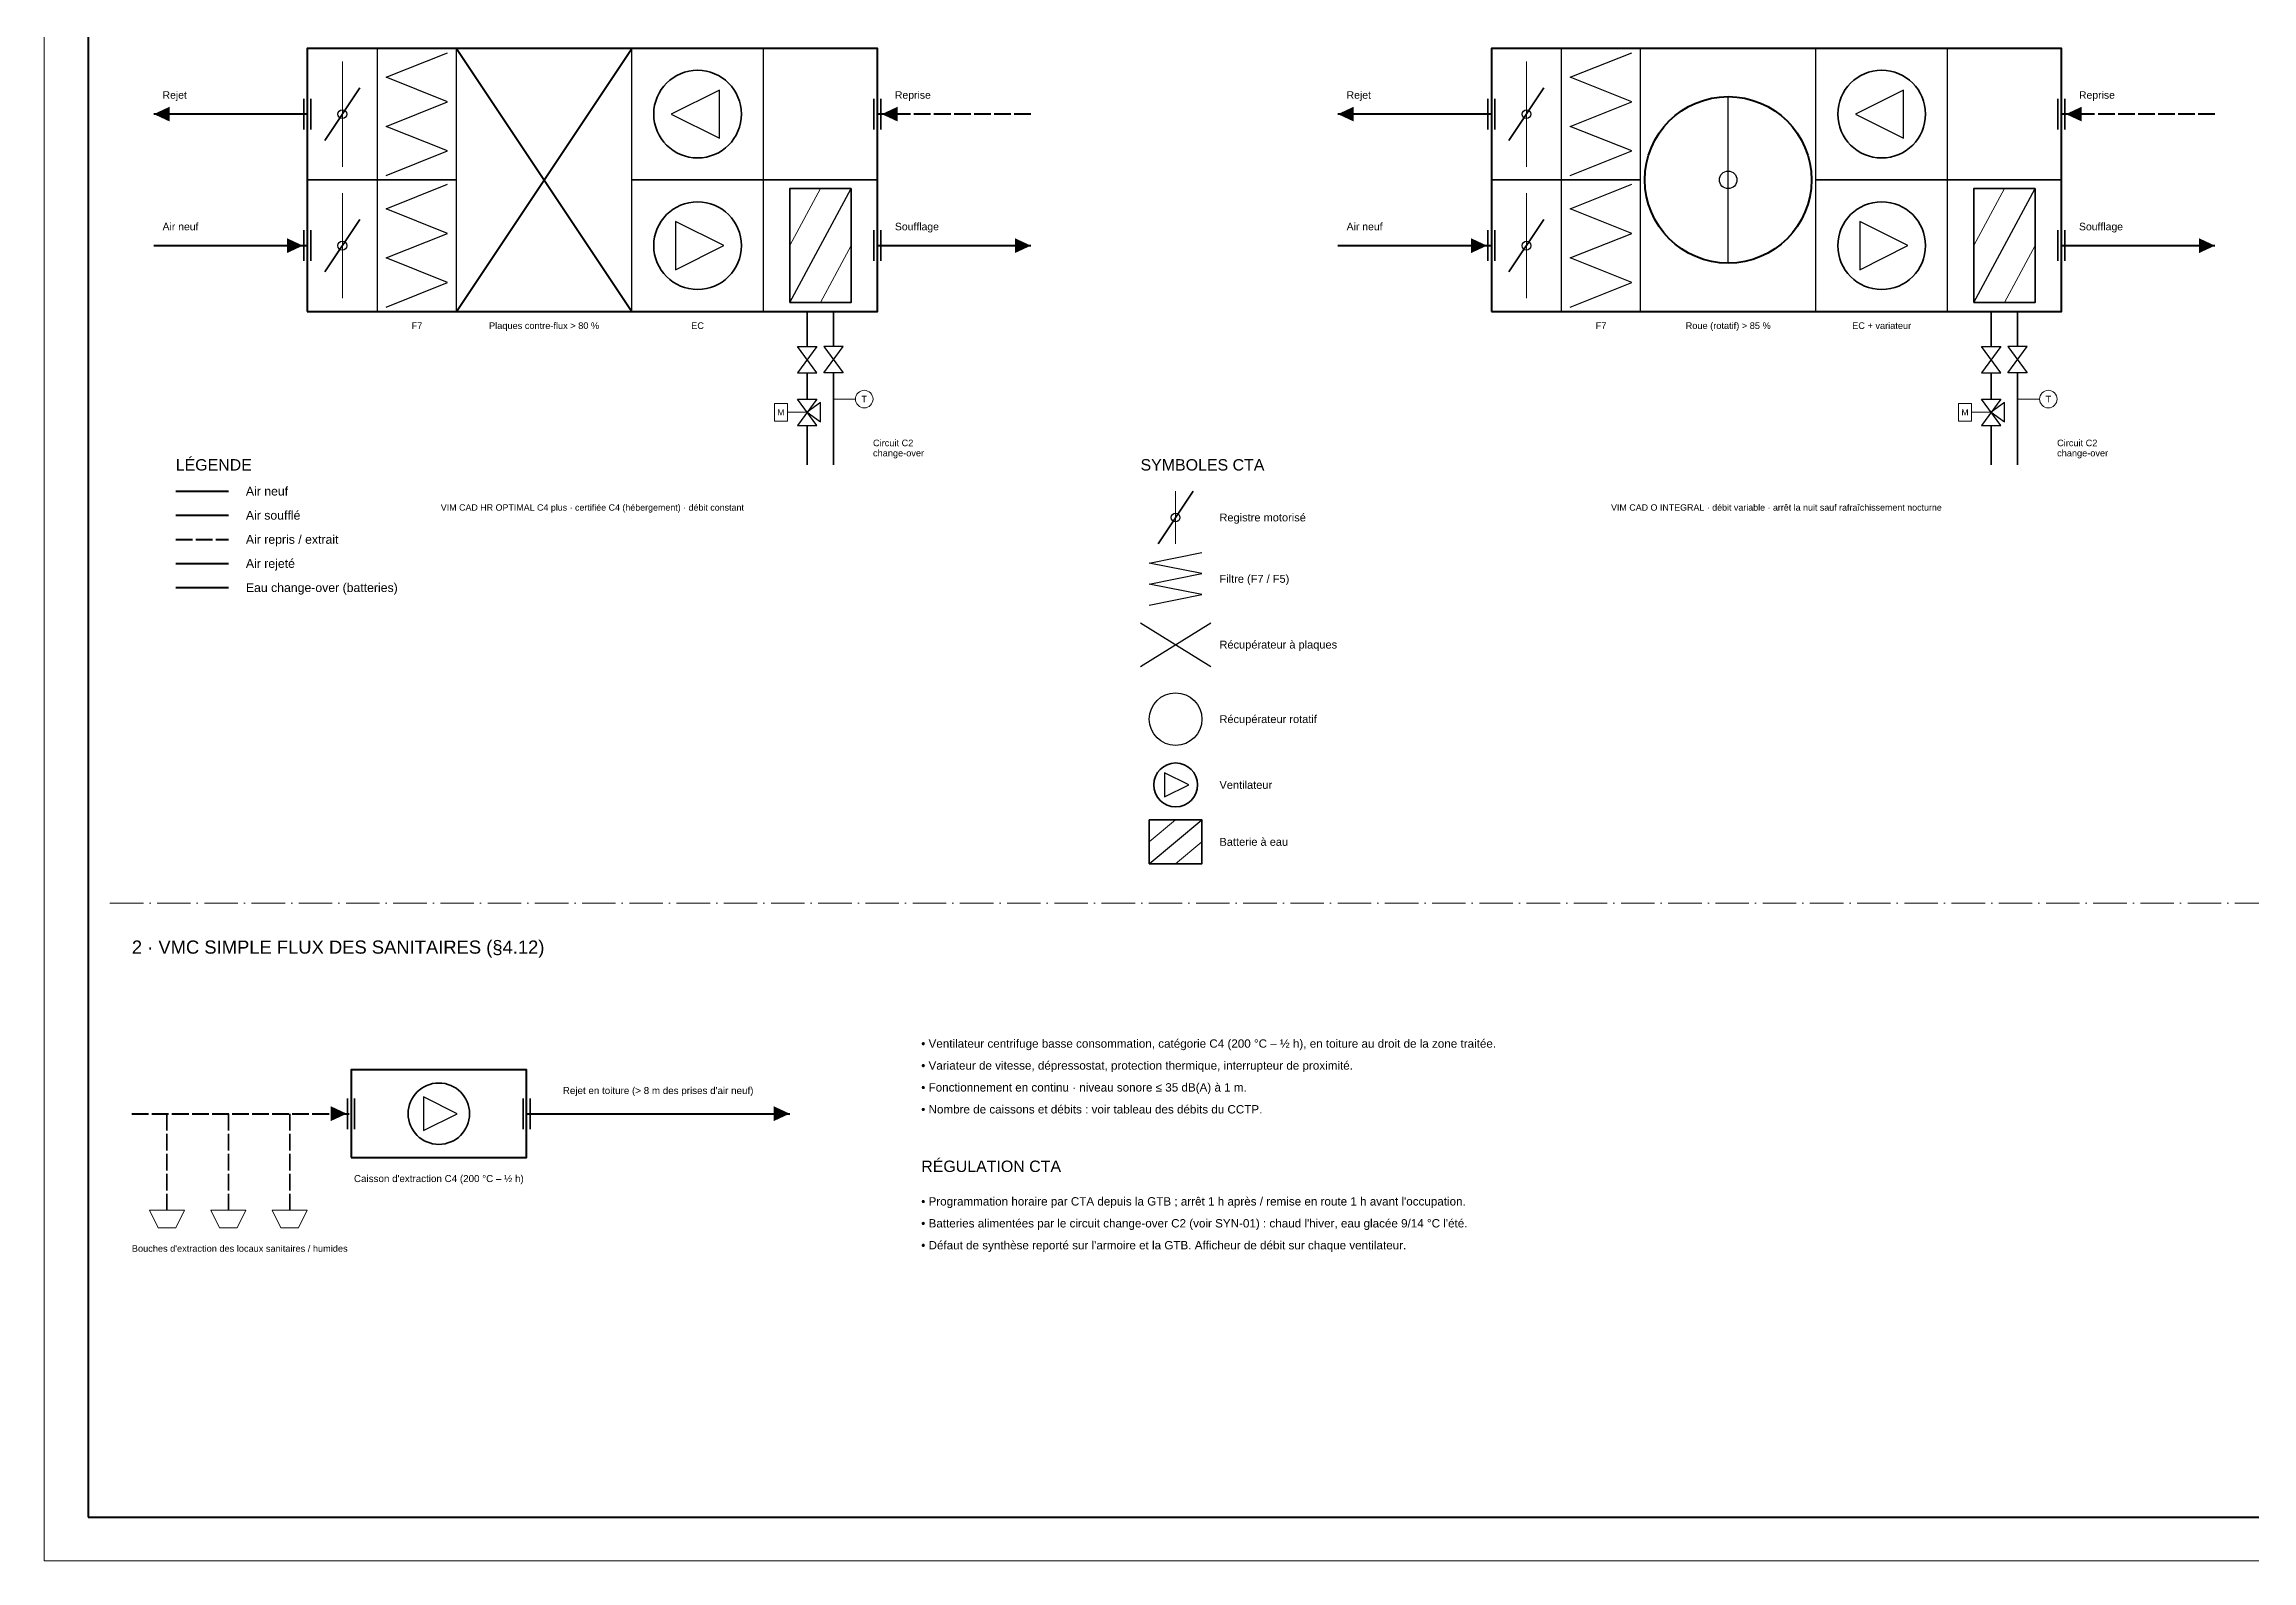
# Model space of a CAD drawing. Header units: millimetres. Extents: x 0 to 841, y 0 to 594.
# Drawn here: x 0 to 503, y 0 to 346 of the extents above; entities that cross this region are included whole.
import ezdxf
from ezdxf.enums import TextEntityAlignment as Align

# ---------------------------------------------------------------- set-up
doc = ezdxf.new("R2010")
doc.units = ezdxf.units.MM
doc.header["$LTSCALE"] = 3
doc.linetypes.add('DASHDOT', pattern=[3.556, 2.54, -0.508, 0, -0.508])
doc.linetypes.add('DASHED', pattern=[1.524, 1.27, -0.254])
for name, color, linetype in [('CADRE', 7, 'Continuous'), ('CVC-ACCESSOIRE', 6, 'Continuous'), ('CVC-AIR-NEUF', 3, 'Continuous'), ('CVC-AIR-REJET', 8, 'Continuous'), ('CVC-AIR-REPRIS', 5, 'DASHED'), ('CVC-AIR-SOUFFLE', 1, 'Continuous'), ('CVC-EG-CHANGEOVER', 4, 'Continuous'), ('CVC-EQUIPEMENT', 7, 'Continuous'), ('CVC-LIMITE', 8, 'DASHDOT'), ('CVC-TEXTE', 7, 'Continuous'), ('CVC-TEXTE-PUISS', 4, 'Continuous')]:
    doc.layers.add(name, color=color, linetype=linetype)
doc.styles.get("Standard").update_dxf_attribs({"font": 'arial.ttf'})

msp = doc.modelspace()

# ---------------------------------------------------------------- linework, layer by layer
at = {"layer": 'CADRE', "lineweight": 18}
msp.add_lwpolyline([(0, 0), (841, 0), (841, 594), (0, 594), (0, 0)], dxfattribs=at)
at = {"layer": 'CADRE', "lineweight": 70}
msp.add_lwpolyline([(10, 10), (831, 10), (831, 584), (10, 584), (10, 10)], dxfattribs=at)
at = {"layer": 'CVC-ACCESSOIRE', "lineweight": 25}
for points in [[(176.2, 271), (171.8, 277), (176.2, 277), (171.8, 271), (176.2, 271)], [(177.8, 277), (182.2, 271), (177.8, 271), (182.2, 277), (177.8, 277)], [(446.2, 271), (441.8, 277), (446.2, 277), (441.8, 271), (446.2, 271)], [(447.8, 277), (452.2, 271), (447.8, 271), (452.2, 277), (447.8, 277)], [(176.2, 259), (171.8, 265), (176.2, 265), (171.8, 259), (176.2, 259)], [(174, 262), (177, 259.8), (177, 264.2), (174, 262)], [(446.2, 259), (441.8, 265), (446.2, 265), (441.8, 259), (446.2, 259)], [(444, 262), (447, 259.8), (447, 264.2), (444, 262)]]:
    msp.add_lwpolyline(points, dxfattribs=at)
at = {"layer": 'CVC-ACCESSOIRE', "lineweight": 18}
for points in [[(169.5, 260), (169.5, 264), (166.5, 264), (166.5, 260), (169.5, 260)], [(174, 262), (169.5, 262)], [(180, 265), (185, 265)], [(439.5, 260), (439.5, 264), (436.5, 264), (436.5, 260), (439.5, 260)], [(444, 262), (439.5, 262)], [(450, 265), (455, 265)], [(24, 80), (32, 80), (30, 76), (26, 76), (24, 80)], [(38, 80), (46, 80), (44, 76), (40, 76), (38, 80)], [(52, 80), (60, 80), (58, 76), (54, 76), (52, 80)]]:
    msp.add_lwpolyline(points, dxfattribs=at)
for centre in [(187, 265), (457, 265)]:
    msp.add_circle(centre, 2, dxfattribs=at)
at = {"layer": 'CVC-AIR-NEUF', "lineweight": 70}
for points in [[(25, 300), (60, 300)], [(295, 300), (330, 300)]]:
    msp.add_lwpolyline(points, dxfattribs=at)
at = {"layer": 'CVC-AIR-NEUF', "lineweight": 50}
msp.add_lwpolyline([(30, 244), (42, 244)], dxfattribs=at)
at = {"layer": 'CVC-AIR-NEUF'}
for points in [[(59, 300), (55.37, 301.69), (55.37, 298.31)], [(329, 300), (325.37, 301.69), (325.37, 298.31)]]:
    msp.add_solid(points, dxfattribs=at)
at = {"layer": 'CVC-AIR-REJET', "lineweight": 70}
for points in [[(60, 330), (25, 330)], [(330, 330), (295, 330)]]:
    msp.add_lwpolyline(points, dxfattribs=at)
at = {"layer": 'CVC-AIR-REJET', "lineweight": 50}
msp.add_lwpolyline([(30, 227.5), (42, 227.5)], dxfattribs=at)
at = {"layer": 'CVC-AIR-REJET', "lineweight": 60}
msp.add_lwpolyline([(110, 102), (170, 102)], dxfattribs=at)
at = {"layer": 'CVC-AIR-REJET'}
for points in [[(25, 330), (28.63, 328.31), (28.63, 331.69)], [(295, 330), (298.63, 328.31), (298.63, 331.69)], [(170, 102), (166.37, 103.69), (166.37, 100.31)]]:
    msp.add_solid(points, dxfattribs=at)
at = {"layer": 'CVC-AIR-REPRIS', "lineweight": 70}
for points in [[(225, 330), (190, 330)], [(495, 330), (460, 330)]]:
    msp.add_lwpolyline(points, dxfattribs=at)
at = {"layer": 'CVC-AIR-REPRIS', "lineweight": 50}
msp.add_lwpolyline([(30, 233), (42, 233)], dxfattribs=at)
at = {"layer": 'CVC-AIR-REPRIS', "lineweight": 60}
msp.add_lwpolyline([(20, 102), (70, 102)], dxfattribs=at)
at = {"layer": 'CVC-AIR-REPRIS', "lineweight": 35}
for points in [[(28, 102), (28, 80)], [(42, 102), (42, 80)], [(56, 102), (56, 80)]]:
    msp.add_lwpolyline(points, dxfattribs=at)
at = {"layer": 'CVC-AIR-REPRIS'}
for points in [[(191, 330), (194.63, 328.31), (194.63, 331.69)], [(461, 330), (464.63, 328.31), (464.63, 331.69)], [(69, 102), (65.37, 103.69), (65.37, 100.31)]]:
    msp.add_solid(points, dxfattribs=at)
at = {"layer": 'CVC-AIR-SOUFFLE', "lineweight": 70}
for points in [[(190, 300), (225, 300)], [(460, 300), (495, 300)]]:
    msp.add_lwpolyline(points, dxfattribs=at)
at = {"layer": 'CVC-AIR-SOUFFLE', "lineweight": 50}
msp.add_lwpolyline([(30, 238.5), (42, 238.5)], dxfattribs=at)
at = {"layer": 'CVC-AIR-SOUFFLE'}
for points in [[(225, 300), (221.37, 301.69), (221.37, 298.31)], [(495, 300), (491.37, 301.69), (491.37, 298.31)]]:
    msp.add_solid(points, dxfattribs=at)
at = {"layer": 'CVC-EG-CHANGEOVER', "lineweight": 35}
for points in [[(174, 277), (174, 285)], [(180, 285), (180, 277)], [(444, 277), (444, 285)], [(450, 285), (450, 277)], [(174, 265), (174, 271)], [(180, 271), (180, 250)], [(444, 265), (444, 271)], [(450, 271), (450, 250)], [(174, 250), (174, 259)], [(444, 250), (444, 259)]]:
    msp.add_lwpolyline(points, dxfattribs=at)
at = {"layer": 'CVC-EG-CHANGEOVER', "lineweight": 50}
msp.add_lwpolyline([(30, 222), (42, 222)], dxfattribs=at)
at = {"layer": 'CVC-EQUIPEMENT', "lineweight": 60}
for points in [[(60, 285), (190, 285), (190, 345), (60, 345), (60, 285)], [(330, 285), (460, 285), (460, 345), (330, 345), (330, 285)]]:
    msp.add_lwpolyline(points, dxfattribs=at)
at = {"layer": 'CVC-EQUIPEMENT', "lineweight": 25}
for points in [[(76, 285), (76, 345)], [(78, 316), (92, 321.6), (78, 327.2), (92, 332.8), (78, 338.4), (92, 344)], [(94, 285), (94, 345)], [(134, 285), (134, 345)], [(164, 285), (164, 345)], [(346, 285), (346, 345)], [(348, 316), (362, 321.6), (348, 327.2), (362, 332.8), (348, 338.4), (362, 344)], [(364, 285), (364, 345)], [(404, 285), (404, 345)], [(434, 285), (434, 345)], [(154, 335.5), (143, 330), (154, 324.5), (154, 335.5)], [(384, 296), (384, 334)], [(424, 335.5), (413, 330), (424, 324.5), (424, 335.5)], [(78, 286), (92, 291.6), (78, 297.2), (92, 302.8), (78, 308.4), (92, 314)], [(170, 287), (184, 313)], [(348, 286), (362, 291.6), (348, 297.2), (362, 302.8), (348, 308.4), (362, 314)], [(440, 287), (454, 313)], [(144, 294.5), (155, 300), (144, 305.5), (144, 294.5)], [(414, 294.5), (425, 300), (414, 305.5), (414, 294.5)], [(252, 218), (264, 220.4), (252, 222.8), (264, 225.2), (252, 227.6), (264, 230)], [(255.5, 174.25), (261, 177), (255.5, 179.75), (255.5, 174.25)], [(252, 159), (264, 169)], [(86.5, 98.15), (94.2, 102), (86.5, 105.85), (86.5, 98.15)]]:
    msp.add_lwpolyline(points, dxfattribs=at)
at = {"layer": 'CVC-EQUIPEMENT', "lineweight": 40}
for points in [[(94, 285), (134, 345)], [(94, 345), (134, 285)]]:
    msp.add_lwpolyline(points, dxfattribs=at)
at = {"layer": 'CVC-EQUIPEMENT', "lineweight": 18}
for points in [[(68, 318), (68, 342)], [(338, 318), (338, 342)], [(68, 288), (68, 312)], [(338, 288), (338, 312)], [(258, 232), (258, 244)]]:
    msp.add_lwpolyline(points, dxfattribs=at)
at = {"layer": 'CVC-EQUIPEMENT', "lineweight": 35}
for points in [[(59.2, 326.5), (59.2, 333.5)], [(60.8, 326.5), (60.8, 333.5)], [(64, 324), (72, 336)], [(189.2, 326.5), (189.2, 333.5)], [(190.8, 326.5), (190.8, 333.5)], [(329.2, 326.5), (329.2, 333.5)], [(330.8, 326.5), (330.8, 333.5)], [(334, 324), (342, 336)], [(459.2, 326.5), (459.2, 333.5)], [(460.8, 326.5), (460.8, 333.5)], [(60, 315), (94, 315)], [(134, 315), (190, 315)], [(170, 287), (184, 287), (184, 313), (170, 313), (170, 287)], [(330, 315), (364, 315)], [(404, 315), (460, 315)], [(440, 287), (454, 287), (454, 313), (440, 313), (440, 287)], [(59.2, 296.5), (59.2, 303.5)], [(60.8, 296.5), (60.8, 303.5)], [(64, 294), (72, 306)], [(189.2, 296.5), (189.2, 303.5)], [(190.8, 296.5), (190.8, 303.5)], [(329.2, 296.5), (329.2, 303.5)], [(330.8, 296.5), (330.8, 303.5)], [(334, 294), (342, 306)], [(459.2, 296.5), (459.2, 303.5)], [(460.8, 296.5), (460.8, 303.5)], [(254, 232), (262, 244)], [(252, 159), (264, 159), (264, 169), (252, 169), (252, 159)], [(69.2, 98.5), (69.2, 105.5)], [(70.8, 98.5), (70.8, 105.5)], [(109.2, 98.5), (109.2, 105.5)], [(110.8, 98.5), (110.8, 105.5)]]:
    msp.add_lwpolyline(points, dxfattribs=at)
at = {"layer": 'CVC-EQUIPEMENT', "lineweight": 13}
for points in [[(170, 300), (177, 313)], [(440, 300), (447, 313)], [(177, 287), (184, 300)], [(447, 287), (454, 300)], [(252, 164), (258, 169)], [(258, 159), (264, 164)]]:
    msp.add_lwpolyline(points, dxfattribs=at)
at = {"layer": 'CVC-EQUIPEMENT', "lineweight": 30}
for points in [[(250, 204), (266, 214)], [(250, 214), (266, 204)]]:
    msp.add_lwpolyline(points, dxfattribs=at)
at = {"layer": 'CVC-EQUIPEMENT', "lineweight": 50}
msp.add_lwpolyline([(70, 92), (110, 92), (110, 112), (70, 112), (70, 92)], dxfattribs=at)
at = {"layer": 'CVC-EQUIPEMENT', "lineweight": 35}
for centre, radius in [((149, 330), 10), ((419, 330), 10), ((149, 300), 10), ((419, 300), 10), ((258, 177), 5), ((90, 102), 7)]:
    msp.add_circle(centre, radius, dxfattribs=at)
at = {"layer": 'CVC-EQUIPEMENT', "lineweight": 40}
msp.add_circle((384, 315), 19, dxfattribs=at)
at = {"layer": 'CVC-EQUIPEMENT'}
for centre, radius in [((68, 330), 1), ((338, 330), 1), ((384, 315), 2), ((68, 300), 1), ((338, 300), 1), ((258, 238), 1), ((258, 192), 6)]:
    msp.add_circle(centre, radius, dxfattribs=at)
at = {"layer": 'CVC-LIMITE', "lineweight": 18}
msp.add_lwpolyline([(15, 150), (826, 150)], dxfattribs=at)

# ---------------------------------------------------------------- texts
at = {"layer": 'CVC-TEXTE'}
for s, p in [('Rejet', (27, 333)), ('Reprise', (194, 333)), ('Rejet', (297, 333)), ('Reprise', (464, 333)), ('Air neuf', (27, 303)), ('Soufflage', (194, 303)), ('Air neuf', (297, 303)), ('Soufflage', (464, 303))]:
    msp.add_text(s, height=1.7, dxfattribs=at).set_placement(p, align=Align.BOTTOM_LEFT)
for s, height, p in [('F7', 1.5, (85, 282.5)), ('Plaques contre-flux > 80 %', 1.5, (114, 282.5)), ('EC', 1.5, (149, 282.5)), ('F7', 1.5, (355, 282.5)), ('Roue (rotatif) > 85 %', 1.5, (384, 282.5)), ('EC + variateur', 1.5, (419, 282.5)), ("Caisson d'extraction C4 (200 °C – ½ h)", 1.6, (90, 88))]:
    msp.add_text(s, height=height, dxfattribs=at).set_placement(p, align=Align.TOP_CENTER)
for s, height, p in [('M', 1.4, (168, 262)), ('T', 1.5, (187, 265)), ('M', 1.4, (438, 262)), ('T', 1.5, (457, 265))]:
    msp.add_text(s, height=height, dxfattribs=at).set_placement(p, align=Align.MIDDLE_CENTER)
for s, height, p in [('LÉGENDE', 2.6, (30, 250)), ('change-over', 1.5, (189, 252.68)), ('Circuit C2', 1.5, (189, 255)), ('change-over', 1.5, (459, 252.68)), ('Circuit C2', 1.5, (459, 255)), ('SYMBOLES CTA', 2.6, (250, 250)), ('Air neuf', 2, (46, 244)), ('Air soufflé', 2, (46, 238.5)), ('Registre motorisé', 1.8, (268, 238)), ('Air repris / extrait', 2, (46, 233)), ('Air rejeté', 2, (46, 227.5)), ('Eau change-over (batteries)', 2, (46, 222)), ('Filtre (F7 / F5)', 1.8, (268, 224)), ('Récupérateur à plaques', 1.8, (268, 209)), ('Récupérateur rotatif', 1.8, (268, 192)), ('Ventilateur', 1.8, (268, 177)), ('Batterie à eau', 1.8, (268, 164)), ('2 · VMC SIMPLE FLUX DES SANITAIRES (§4.12)', 3, (20, 140)), ('• Ventilateur centrifuge basse consommation, catégorie C4 (200 °C – ½ h), en toiture au droit de la zone traitée.', 1.9, (200, 118)), ('• Variateur de vitesse, dépressostat, protection thermique, interrupteur de proximité.', 1.9, (200, 113)), ('• Fonctionnement en continu · niveau sonore ≤ 35 dB(A) à 1 m.', 1.9, (200, 108)), ('• Nombre de caissons et débits : voir tableau des débits du CCTP.', 1.9, (200, 103)), ('RÉGULATION CTA', 2.6, (200, 90)), ("• Programmation horaire par CTA depuis la GTB ; arrêt 1 h après / remise en route 1 h avant l'occupation.", 1.9, (200, 82)), ("• Batteries alimentées par le circuit change-over C2 (voir SYN-01) : chaud l'hiver, eau glacée 9/14 °C l'été.", 1.9, (200, 77)), ("• Défaut de synthèse reporté sur l'armoire et la GTB. Afficheur de débit sur chaque ventilateur.", 1.9, (200, 72))]:
    msp.add_text(s, height=height, dxfattribs=at).set_placement(p, align=Align.MIDDLE_LEFT)
msp.add_text("Rejet en toiture (> 8 m des prises d'air neuf)", height=1.6, dxfattribs=at).set_placement((140, 106), align=Align.BOTTOM_CENTER)
msp.add_text("Bouches d'extraction des locaux sanitaires / humides", height=1.5, dxfattribs=at).set_placement((20, 72), align=Align.TOP_LEFT)
at = {"layer": 'CVC-TEXTE-PUISS'}
for s, p in [('VIM CAD HR OPTIMAL C4 plus · certifiée C4 (hébergement) · débit constant', (125, 241)), ('VIM CAD O INTEGRAL · débit variable · arrêt la nuit sauf rafraîchissement nocturne', (395, 241))]:
    msp.add_text(s, height=1.45, dxfattribs=at).set_placement(p, align=Align.TOP_CENTER)

doc.saveas('drawing.dxf')
